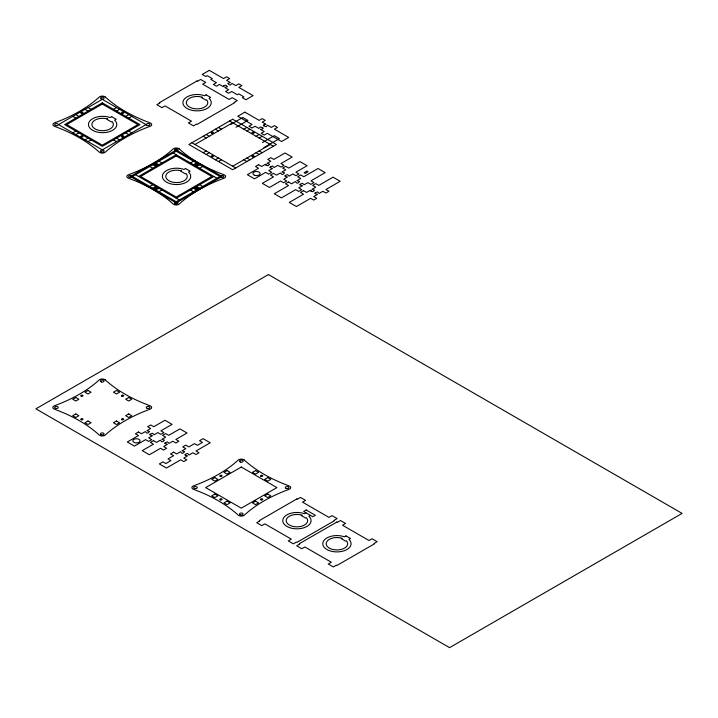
<?xml version="1.0" encoding="UTF-8"?>
<svg xmlns="http://www.w3.org/2000/svg" width="718" height="718" viewBox="0 0 718 718"><rect width="100%" height="100%" fill="white"/><g stroke="black" fill="none" stroke-linecap="round" stroke-linejoin="round"><path stroke-width="1.08" d="M72.796 132.821L75.848 131.062M113.498 109.324L116.549 107.556M75.848 134.589L78.899 132.821M116.549 111.084L119.601 109.324M85.002 139.875L88.054 138.116M125.713 116.37L128.764 114.611M88.054 141.634L91.114 139.875M128.764 118.138L131.816 116.37M138.565 176.484L176.224 154.747M195.009 144.489L232.668 122.742M230.514 124.573L242.801 117.483L247.889 120.418L236.034 127.266M203.149 152.71L206.21 150.951M243.86 129.204L246.911 127.445M149.766 186.474L152.817 184.706M190.467 162.968L193.519 161.209M206.21 154.469L209.261 152.71M246.911 130.972L249.963 129.204M152.817 188.233L155.869 186.474M193.519 164.736L196.57 162.968M154.343 189.112L157.395 187.353M195.045 165.616L198.096 163.848M155.869 190.001L158.92 188.233M196.57 166.495L199.622 164.736M158.92 191.76L161.972 190.001M199.622 168.254L202.682 166.495M215.364 159.764L218.416 157.996M256.075 136.258L259.126 134.499M218.416 161.523L221.467 159.764M259.126 138.018L262.178 136.258M262.492 142.541L274.348 135.693L279.437 138.628L263.856 147.63M176.224 198.222L213.874 176.484M232.668 166.226L270.318 144.489M305.967 512.805L304.414 513.702A14.163 8.176 0 0 0 283 519.132A14.163 8.176 0 0 0 299.541 528.681A14.163 8.176 0 0 0 308.937 516.314L310.49 515.416M229.607 120.983L273.37 146.248M218.416 127.445L221.467 129.204M259.126 150.951L262.178 152.71M215.364 129.204L218.416 130.972M256.075 152.71L259.126 154.469M206.21 134.499L209.261 136.258M246.911 157.996L249.963 159.764M203.149 136.258L206.21 138.018M243.86 159.764L246.911 161.523M191.957 142.72L235.719 167.985M173.164 152.979L216.926 178.243M88.054 107.556L91.114 109.324M128.764 131.062L131.816 132.821M85.002 109.324L88.054 111.084M125.713 132.821L128.764 134.589M158.92 161.209L161.972 162.968M199.622 184.706L202.682 186.474M75.848 114.611L78.899 116.37M116.549 138.116L119.601 139.875M155.869 162.968L158.92 164.736M196.57 186.474L199.622 188.233M72.796 116.37L75.848 118.138M113.498 139.875L116.549 141.634M154.343 163.848L157.395 165.616M195.045 187.353L198.096 189.112M152.817 164.736L155.869 166.495M193.519 188.233L196.57 190.001M149.766 166.495L152.817 168.254M190.467 190.001L193.519 191.76M135.514 174.725L179.276 199.981M102.306 99.335L58.544 124.6L102.306 149.865L146.059 124.6L102.306 99.335M102.306 102.862L64.656 124.6L102.306 146.337L139.956 124.6L102.306 102.862M102.306 104.038L66.684 124.6L102.306 145.162L137.919 124.6L102.306 104.038M107.601 119L106.955 119.376L111.478 121.988L112.125 121.611A10.734 6.202 0 0 1 104.343 130.613A10.734 6.202 0 0 1 92.021 123.496A10.734 6.202 0 0 1 107.601 119M111.667 116.657L110.114 117.555A14.163 8.176 0 0 0 88.7 122.984A14.163 8.176 0 0 0 105.232 132.534A14.163 8.176 0 0 0 114.638 120.166L116.19 119.269L111.667 116.657M209.315 70.346L202.189 74.457L205.752 76.512L207.206 75.668L212.295 78.612L210.841 79.447L216.432 82.678L213.381 84.446L216.432 86.205L219.484 84.446L223.307 86.645L224.196 86.133L223.567 85.774L225.847 85.182L227.489 86.716L224.833 87.524L228.647 89.732L225.596 91.491L228.647 93.259L231.699 91.491L237.299 94.722L238.753 93.887L243.842 96.822L242.388 97.666L245.942 99.721L253.068 95.611L238.825 87.381L241.876 85.621L238.825 83.853L235.773 85.621L231.95 83.414L230.541 84.948L229.41 84.886L227.768 83.351L230.424 82.534L226.61 80.335L229.661 78.567L226.61 76.808L223.558 78.567L209.315 70.346M197.064 80.937L159.414 102.674L159.926 102.97L156.865 104.729L161.954 107.673L165.014 105.905L191.473 121.18L188.412 122.949L193.501 125.883L196.552 124.124L197.064 124.411L234.714 102.674L234.212 102.387L237.263 100.619L232.174 97.684L229.123 99.443L202.664 84.168L205.716 82.408L200.627 79.474L197.576 81.233L197.064 80.937M202.054 97.19L201.408 97.558L205.931 100.17L206.578 99.802A10.734 6.202 0 0 1 198.787 108.795A10.734 6.202 0 0 1 186.465 101.687A10.734 6.202 0 0 1 202.054 97.19M206.111 94.839L204.558 95.736A14.163 8.176 0 0 0 183.144 101.166A14.163 8.176 0 0 0 199.685 110.716A14.163 8.176 0 0 0 209.082 98.348L210.634 97.451L206.111 94.839M176.224 150.044L130.425 176.484L176.224 202.925L222.015 176.484L176.224 150.044M176.224 151.22L132.462 176.484L176.224 201.749L219.977 176.484L176.224 151.22M232.668 119.224L188.906 144.489L232.668 169.744L276.421 144.489L232.668 119.224M244.91 112.152L237.784 116.262L252.036 124.492L248.984 126.251L252.036 128.01L255.087 126.251L258.902 128.45L260.311 126.915L262.976 127.867L262.465 128.163L263.084 128.522L261.944 129.177L260.428 129.339L264.242 131.538L261.19 133.306L264.242 135.065L267.302 133.306L281.546 141.527L288.672 137.416L274.42 129.186L277.471 127.427L274.42 125.668L271.368 127.427L267.554 125.219L266.145 126.754L263.479 125.812L263.991 125.515L263.371 125.156L264.511 124.492L266.028 124.34L262.214 122.141L265.265 120.373L262.214 118.614L259.153 120.373L244.91 112.152M176.224 155.923L140.602 176.484L176.224 197.046L211.837 176.484L176.224 155.923M181.519 170.884L180.873 171.261L185.397 173.873L186.043 173.496A10.734 6.202 0 0 1 178.252 182.498A10.734 6.202 0 0 1 165.939 175.38A10.734 6.202 0 0 1 181.519 170.884M185.585 168.542L184.032 169.439A14.163 8.176 0 0 0 162.609 174.869A14.163 8.176 0 0 0 179.15 184.418A14.163 8.176 0 0 0 188.556 172.051L190.108 171.153L185.585 168.542M258.57 164.727L255.518 166.495L258.57 168.254L247.378 174.716L254.504 178.827L265.696 172.365L268.747 174.133L271.799 172.365L268.747 170.606L272.562 168.398L269.905 167.581L270.524 167.222L270.022 166.935L272.678 165.984L274.088 167.518L277.902 165.319L280.962 167.079L284.014 165.319L280.962 163.551L292.154 157.089L285.028 152.979L273.836 159.441L270.785 157.682L267.733 159.441L270.785 161.2L266.97 163.408L269.627 164.225L267.985 165.759L265.705 165.158L266.333 164.799L265.436 164.287L261.621 166.495L258.57 164.727M273.522 173.361L270.471 175.12L273.522 176.888L262.33 183.35L269.456 187.461L280.648 180.999L283.7 182.758L286.751 180.999L283.7 179.24L287.514 177.032L284.858 176.215L285.477 175.856L284.974 175.569L287.631 174.618L289.04 176.152L292.863 173.953L295.915 175.713L298.966 173.953L295.915 172.185L307.107 165.723L299.98 161.613L288.789 168.075L285.737 166.316L282.686 168.075L285.737 169.834L281.923 172.042L284.579 172.858L282.937 174.393L281.806 174.456L280.397 172.921L276.574 175.12L273.522 173.361M306.909 171.135L304.136 172.733L305.276 173.397L308.049 171.79L306.909 171.135M288.528 182.022L285.468 183.781L288.528 185.549L274.276 193.77L281.402 197.89L295.645 189.66L298.697 191.419L301.757 189.66L298.697 187.901L302.52 185.693L299.855 184.876L300.483 184.517L299.971 184.23L302.628 183.278L304.046 184.813L307.86 182.605L310.912 184.373L313.963 182.605L310.912 180.846L325.155 172.625L318.038 168.506L303.786 176.736L300.734 174.968L297.683 176.736L300.734 178.495L296.92 180.703L299.577 181.519L297.934 183.054L296.803 183.117L295.394 181.582L291.58 183.781L288.528 182.022M303.526 190.683L300.474 192.442L303.526 194.21L289.282 202.431L296.399 206.542L310.652 198.321L313.703 200.08L316.755 198.321L313.703 196.561L317.518 194.354L314.861 193.537L315.48 193.178L314.978 192.882L317.634 191.939L319.043 193.474L322.858 191.266L325.909 193.034L328.97 191.266L325.909 189.507L340.161 181.286L333.035 177.166L318.792 185.397L315.74 183.628L312.68 185.397L315.74 187.156L311.917 189.364L314.583 190.18L312.94 191.715L310.661 191.114L311.289 190.755L310.391 190.243L306.577 192.442L303.526 190.683M268.433 274.572L35.9 408.829L449.567 647.654L682.1 513.406L268.433 274.572M75.794 397.485L72.733 399.244L75.794 401.012L78.845 399.244L75.794 397.485M88 390.43L84.948 392.199L88 393.958L91.051 392.199L88 390.43M75.794 413.936L72.733 415.695L75.794 417.463L78.845 415.695L75.794 413.936M116.496 390.43L113.444 392.199L116.496 393.958L119.547 392.199L116.496 390.43M88 420.99L84.948 422.749L88 424.509L91.051 422.749L88 420.99M128.71 397.485L125.659 399.244L128.71 401.012L131.762 399.244L128.71 397.485M116.496 420.99L113.444 422.749L116.496 424.509L119.547 422.749L116.496 420.99M128.71 413.936L125.659 415.695L128.71 417.463L131.762 415.695L128.71 413.936M138.493 432.012L135.442 433.771L138.493 435.539L127.301 442.001L134.428 446.111L145.619 439.649L148.671 441.408L151.722 439.649L148.671 437.89L152.485 435.682L149.829 434.866L150.448 434.507L149.945 434.21L152.602 433.268L154.011 434.803L157.834 432.595L160.886 434.363L163.937 432.595L160.886 430.836L172.078 424.374L164.952 420.263L153.76 426.725L150.708 424.957L147.657 426.725L150.708 428.484L146.894 430.692L149.55 431.509L147.908 433.044L146.777 433.107L145.368 431.572L141.545 433.771L138.493 432.012M153.446 440.646L150.394 442.405L153.446 444.173L142.254 450.635L149.38 454.745L160.572 448.283L163.623 450.042L166.675 448.283L163.623 446.515L167.438 444.316L164.781 443.5L165.409 443.141L164.898 442.844L167.554 441.902L168.963 443.437L172.787 441.229L175.838 442.997L178.89 441.229L175.838 439.47L187.03 433.008L179.904 428.897L168.712 435.359L165.661 433.591L162.609 435.359L165.661 437.118L161.846 439.326L164.503 440.134L162.86 441.669L161.729 441.741L160.32 440.206L156.497 442.405L153.446 440.646M173.603 452.178L170.552 453.947L173.603 455.706L168.003 458.937L170.911 460.615L165.822 463.559L162.914 461.871L159.351 463.936L166.477 468.046L180.721 459.816L183.781 461.584L186.833 459.816L183.781 458.057L187.595 455.849L184.939 455.041L185.558 454.682L185.047 454.386L187.712 453.435L189.121 454.97L192.936 452.771L195.987 454.53L199.039 452.771L195.987 451.003L210.239 442.782L203.113 438.671L199.55 440.726L202.458 442.405L197.369 445.339L194.461 443.661L188.87 446.892L185.809 445.133L182.758 446.892L185.809 448.66L181.995 450.859L184.652 451.676L183.018 453.211L181.878 453.273L180.469 451.739L176.655 453.947L173.603 452.178M214.826 477.614L211.774 479.382L214.826 481.141L217.877 479.382L214.826 477.614M227.032 470.568L223.98 472.327L227.032 474.095L230.083 472.327L227.032 470.568M241.284 467.041L205.662 487.603L241.284 508.173L276.897 487.603L241.284 467.041M214.826 494.065L211.774 495.833L214.826 497.592L217.877 495.833L214.826 494.065M255.527 470.568L252.476 472.327L255.527 474.095L258.579 472.327L255.527 470.568M227.032 501.119L223.98 502.878L227.032 504.646L230.083 502.878L227.032 501.119M267.742 477.614L264.691 479.382L267.742 481.141L270.794 479.382L267.742 477.614M255.527 501.119L252.476 502.878L255.527 504.646L258.579 502.878L255.527 501.119M267.742 494.065L264.691 495.833L267.742 497.592L270.794 495.833L267.742 494.065M296.92 498.902L259.27 520.64L259.772 520.936L256.721 522.695L261.81 525.639L264.861 523.871L291.32 539.146L288.268 540.914L293.357 543.849L296.408 542.09L296.92 542.377L334.57 520.64L334.067 520.353L337.119 518.584L332.03 515.65L328.979 517.409L302.52 502.133L305.572 500.374L300.483 497.43L297.431 499.198L296.92 498.902M306.191 510.004L303.651 511.467L312.806 516.754L315.355 515.291L306.191 510.004M301.91 515.156L301.264 515.524L305.787 518.136L306.433 517.759A10.734 6.202 0 0 1 298.643 526.761A10.734 6.202 0 0 1 286.32 519.653A10.734 6.202 0 0 1 301.91 515.156M336.93 522.004L299.271 543.741L299.783 544.038L296.731 545.797L301.82 548.731L304.872 546.972L331.33 562.248L328.279 564.007L333.367 566.951L336.419 565.183L336.93 565.479L374.581 543.741L374.069 543.445L377.121 541.686L372.032 538.742L368.98 540.51L342.522 525.235L345.573 523.467L340.494 520.532L337.433 522.291L336.93 522.004M341.912 538.249L341.265 538.626L345.789 541.237L346.435 540.86A10.734 6.202 0 0 1 338.645 549.862A10.734 6.202 0 0 1 326.331 542.745A10.734 6.202 0 0 1 341.912 538.249M345.977 535.906L344.425 536.804A14.163 8.176 0 0 0 323.01 542.225A14.163 8.176 0 0 0 339.542 551.774A14.163 8.176 0 0 0 348.948 539.415L350.501 538.518L345.977 535.906M221.009 177.346A1.795 1.041 0 0 0 223.81 176.556A1.795 1.041 0 0 0 221.225 175.551A1.795 1.041 0 0 0 221.009 177.346M175.318 150.942A1.795 1.041 0 0 0 178.019 150.044A1.795 1.041 0 0 0 175.318 149.147A1.795 1.041 0 0 0 175.318 150.942M129.419 177.346A1.795 1.041 0 0 0 132.22 176.556A1.795 1.041 0 0 0 129.644 175.551A1.795 1.041 0 0 0 129.419 177.346M175.21 203.786A1.795 1.041 0 0 0 178.01 202.997A1.795 1.041 0 0 0 175.434 201.991A1.795 1.041 0 0 0 175.21 203.786M179.258 148.931A3.599 2.073 0 0 0 173.182 148.931A143.914 83.091 0 0 1 128.504 174.725A3.599 2.073 0 0 0 128.504 178.243A143.914 83.091 0 0 1 173.182 204.029A3.599 2.073 0 0 0 179.258 204.029A143.914 83.091 0 0 1 223.935 178.243A3.599 2.073 0 0 0 223.935 174.725A143.914 83.091 0 0 1 179.258 148.931M155.259 188.753A1.077 0.619 0 0 0 156.946 188.278A1.077 0.619 0 0 0 155.393 187.676A1.077 0.619 0 0 0 155.259 188.753M195.969 188.753A1.077 0.619 0 0 0 197.647 188.278A1.077 0.619 0 0 0 196.104 187.676A1.077 0.619 0 0 0 195.969 188.753M195.969 165.248A1.077 0.619 0 0 0 197.647 164.781A1.077 0.619 0 0 0 196.104 164.171A1.077 0.619 0 0 0 195.969 165.248M155.259 165.248A1.077 0.619 0 0 0 156.946 164.781A1.077 0.619 0 0 0 155.393 164.171A1.077 0.619 0 0 0 155.259 165.248M81.349 113.363A1.077 0.619 0 0 0 83.028 112.897A1.077 0.619 0 0 0 81.484 112.286A1.077 0.619 0 0 0 81.349 113.363M122.051 113.363A1.077 0.619 0 0 0 123.738 112.897A1.077 0.619 0 0 0 122.186 112.286A1.077 0.619 0 0 0 122.051 113.363M122.051 136.869A1.077 0.619 0 0 0 123.738 136.393A1.077 0.619 0 0 0 122.186 135.792A1.077 0.619 0 0 0 122.051 136.869M81.349 136.869A1.077 0.619 0 0 0 83.028 136.393A1.077 0.619 0 0 0 81.484 135.792A1.077 0.619 0 0 0 81.349 136.869M105.349 97.047A3.599 2.073 0 0 0 99.263 97.047A143.914 83.091 0 0 1 54.586 122.841A3.599 2.073 0 0 0 54.586 126.35A143.914 83.091 0 0 1 99.263 152.144A3.599 2.073 0 0 0 105.349 152.144A143.914 83.091 0 0 1 150.026 126.35A3.599 2.073 0 0 0 150.026 122.841A143.914 83.091 0 0 1 105.349 97.047M101.292 151.902A1.795 1.041 0 0 0 104.101 151.112A1.795 1.041 0 0 0 101.516 150.107A1.795 1.041 0 0 0 101.292 151.902M55.501 125.462A1.795 1.041 0 0 0 58.302 124.672A1.795 1.041 0 0 0 55.726 123.667A1.795 1.041 0 0 0 55.501 125.462M101.409 99.057A1.795 1.041 0 0 0 104.101 98.16A1.795 1.041 0 0 0 101.409 97.262A1.795 1.041 0 0 0 101.409 99.057M147.091 125.462A1.795 1.041 0 0 0 149.891 124.672A1.795 1.041 0 0 0 147.316 123.667A1.795 1.041 0 0 0 147.091 125.462M211.711 156.748A1.077 0.619 0 0 0 213.39 156.282A1.077 0.619 0 0 0 211.837 155.671A1.077 0.619 0 0 0 211.711 156.748M252.413 156.748A1.077 0.619 0 0 0 254.091 156.282A1.077 0.619 0 0 0 252.548 155.671A1.077 0.619 0 0 0 252.413 156.748M252.413 133.252A1.077 0.619 0 0 0 254.091 132.776A1.077 0.619 0 0 0 252.548 132.175A1.077 0.619 0 0 0 252.413 133.252M211.711 133.252A1.077 0.619 0 0 0 213.39 132.776A1.077 0.619 0 0 0 211.837 132.175A1.077 0.619 0 0 0 211.711 133.252M254.737 175.345A3.599 2.073 0 0 0 260.131 173.541A3.599 2.073 0 0 0 254.737 171.746A3.599 2.073 0 0 0 254.737 175.345M220.327 476.375A1.077 0.619 0 0 0 222.006 475.899A1.077 0.619 0 0 0 220.453 475.298A1.077 0.619 0 0 0 220.327 476.375M261.092 476.393A1.077 0.619 0 0 0 262.716 475.855A1.077 0.619 0 0 0 261.092 475.316A1.077 0.619 0 0 0 261.092 476.393M261.092 499.899A1.077 0.619 0 0 0 262.716 499.36A1.077 0.619 0 0 0 261.092 498.813A1.077 0.619 0 0 0 261.092 499.899M220.39 499.899A1.077 0.619 0 0 0 222.006 499.36A1.077 0.619 0 0 0 220.39 498.813A1.077 0.619 0 0 0 220.39 499.899M244.317 460.058A3.599 2.073 0 0 0 238.241 460.058A143.914 83.091 0 0 1 193.564 485.853A3.599 2.073 0 0 0 193.564 489.362A143.914 83.091 0 0 1 238.241 515.156A3.599 2.073 0 0 0 244.317 515.156A143.914 83.091 0 0 1 288.995 489.362A3.599 2.073 0 0 0 288.995 485.853A143.914 83.091 0 0 1 244.317 460.058M240.27 514.905A1.795 1.041 0 0 0 243.079 514.115A1.795 1.041 0 0 0 240.494 513.11A1.795 1.041 0 0 0 240.27 514.905M194.587 488.509A1.795 1.041 0 0 0 197.288 487.603A1.795 1.041 0 0 0 194.587 486.705A1.795 1.041 0 0 0 194.587 488.509M240.377 462.069A1.795 1.041 0 0 0 243.079 461.171A1.795 1.041 0 0 0 240.377 460.265A1.795 1.041 0 0 0 240.377 462.069M286.177 488.509A1.795 1.041 0 0 0 288.878 487.603A1.795 1.041 0 0 0 286.177 486.705A1.795 1.041 0 0 0 286.177 488.509M134.446 442.548A3.599 2.073 0 0 0 140.046 440.969A3.599 2.073 0 0 0 134.885 438.958A3.599 2.073 0 0 0 134.446 442.548M81.296 396.237A1.077 0.619 0 0 0 82.974 395.771A1.077 0.619 0 0 0 81.421 395.16A1.077 0.619 0 0 0 81.296 396.237M121.997 396.237A1.077 0.619 0 0 0 123.675 395.771A1.077 0.619 0 0 0 122.132 395.16A1.077 0.619 0 0 0 121.997 396.237M121.997 419.743A1.077 0.619 0 0 0 123.675 419.267A1.077 0.619 0 0 0 122.132 418.666A1.077 0.619 0 0 0 121.997 419.743M81.296 419.743A1.077 0.619 0 0 0 82.974 419.267A1.077 0.619 0 0 0 81.421 418.666A1.077 0.619 0 0 0 81.296 419.743M105.286 379.921A3.599 2.073 0 0 0 99.21 379.921A143.914 83.091 0 0 1 54.532 405.715A3.599 2.073 0 0 0 54.532 409.233A143.914 83.091 0 0 1 99.21 435.018A3.599 2.073 0 0 0 105.286 435.018A143.914 83.091 0 0 1 149.963 409.233A3.599 2.073 0 0 0 149.963 405.715A143.914 83.091 0 0 1 105.286 379.921M101.238 434.776A1.795 1.041 0 0 0 104.047 433.986A1.795 1.041 0 0 0 101.462 432.981A1.795 1.041 0 0 0 101.238 434.776M55.448 408.336A1.795 1.041 0 0 0 58.248 407.546A1.795 1.041 0 0 0 55.672 406.541A1.795 1.041 0 0 0 55.448 408.336M101.346 381.931A1.795 1.041 0 0 0 104.047 381.034A1.795 1.041 0 0 0 101.346 380.136A1.795 1.041 0 0 0 101.346 381.931M147.145 408.371A1.795 1.041 0 0 0 149.838 407.474A1.795 1.041 0 0 0 147.145 406.576A1.795 1.041 0 0 0 147.145 408.371"/></g></svg>
